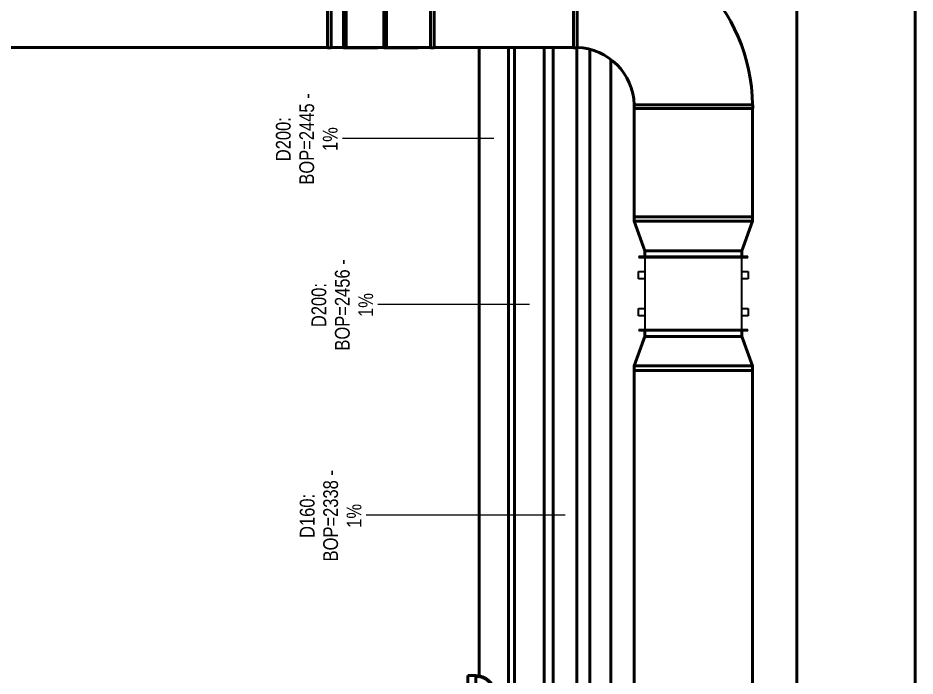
# Model space of a CAD drawing. Header units: millimetres. Extents: x -108050 to 96605, y 58136 to 140997.
# Drawn here: x -93183 to -87108, y 102182 to 106636 of the extents above; entities that cross this region are included whole.
import ezdxf

# ---------------------------------------------------------------- set-up
doc = ezdxf.new("R2010")
doc.units = ezdxf.units.MM
for name, color, linetype, lineweight in [('M-HVAC-DUCT', 70, 'Continuous', 50), ('P-PIPE', 3, 'Continuous', 50), ('P-PIPE-IDEN', 2, 'Continuous', 9)]:
    doc.layers.add(name, color=color, linetype=linetype, lineweight=lineweight)
doc.styles.add('Arial', font='arial.ttf', dxfattribs={"width": 0.8, "height": 100})

# ---------------------------------------------------------------- blocks, each defined once
blk = doc.blocks.new('DSC_uPVC_Elbow_TienPhong - Standard-2086391-HẦM')
at = {"layer": 'P-PIPE'}
for p, q in [((-90082.6, 102184.8), (-90137.6, 102184.8)), ((-89952.4, 102099.8), (-89983.3, 102138.6)), ((-90137.6, 102068.8), (-90082.6, 102068.8)), ((-90074.1, 102066.4), (-90043.2, 102027.5))]:
    blk.add_line(p, q, dxfattribs=at)
at = {"layer": 'P-PIPE', "flags": 128}
for points in [[(-89983.9, 102138.1), (-89987, 102141.8), (-89990.2, 102145.3), (-89993.5, 102148.7), (-89996.9, 102151.9), (-90000.4, 102155), (-90004.1, 102157.9), (-90007.9, 102160.7), (-90011.7, 102163.3), (-90015.7, 102165.8), (-90019.7, 102168.1), (-90023.8, 102170.3), (-90027.9, 102172.3), (-90032.2, 102174.1), (-90036.5, 102175.8), (-90040.8, 102177.3), (-90045.2, 102178.7), (-90049.6, 102179.9), (-90054.1, 102181), (-90058.6, 102181.9), (-90063.1, 102182.6), (-90067.6, 102183.2), (-90072.2, 102183.7), (-90076.7, 102184), (-90081.3, 102184.1), (-90082.6, 102184.1)], [(-89986.9, 102135.8), (-89989.8, 102139.3), (-89992.9, 102142.7), (-89996.1, 102146), (-89999.4, 102149.1), (-90002.8, 102152.1), (-90006.4, 102154.9), (-90010, 102157.6), (-90013.8, 102160.2), (-90017.6, 102162.6), (-90021.5, 102164.8), (-90025.5, 102166.9), (-90029.5, 102168.9), (-90033.6, 102170.6), (-90037.8, 102172.3), (-90042, 102173.8), (-90046.2, 102175.1), (-90050.5, 102176.3), (-90054.9, 102177.3), (-90059.2, 102178.2), (-90063.6, 102178.9), (-90068, 102179.5), (-90072.5, 102179.9), (-90076.9, 102180.2), (-90081.3, 102180.3), (-90082.6, 102180.3)], [(-90082.6, 102069.6), (-90082, 102069.6), (-90081.3, 102069.5), (-90080.7, 102069.5), (-90080, 102069.4), (-90079.4, 102069.3), (-90078.8, 102069.2), (-90078.2, 102069.1), (-90077.7, 102068.9), (-90077.2, 102068.8), (-90076.7, 102068.6), (-90076.2, 102068.4), (-90075.8, 102068.2), (-90075.4, 102068), (-90075, 102067.9), (-90074.7, 102067.7), (-90074.4, 102067.5), (-90074.2, 102067.4), (-90074, 102067.2), (-90073.8, 102067.1), (-90073.7, 102067), (-90073.6, 102066.9), (-90073.5, 102066.8), (-90073.5, 102066.8)]]:
    blk.add_lwpolyline(points, dxfattribs=at)
at = {"layer": 'P-PIPE'}
for centre, major_axis, ratio, start_param, end_param in [((-90137.6, 102126.8), (0, 58), 0.005, 0, 0.305639), ((-90137.6, 102126.8), (0, 58), 0.005, 4.167118, 6.261513), ((-90137.6, 102127.3), (0, 55), 0.005, 5.999714, 6.261513), ((-90082.6, 102126.8), (0, 58), 0.005, 6.05279, 6.261513), ((-90082.6, 102126.8), (0, 58), 0.005, 4.167118, 5.999714), ((-90028.7, 102102.5), (44.8, 35.6), 0.431105, 3.165343, 5.957869), ((-90028.7, 102102.5), (45.4, 36.1), 0.431105, 4.387073, 6.481468), ((-90028.7, 102102.5), (44.8, 35.6), 0.431105, 5.957869, 6.306935), ((-90137.6, 102126.8), (0, 58), 0.005, 2.858121, 4.167118), ((-90082.6, 102126.8), (0, 58), 0.005, 3.11992, 4.167118), ((-90028.7, 102102.5), (45.4, 36.1), 0.431105, 3.141593, 4.387073), ((-89997.8, 102063.6), (45.4, 36.1), 0.431105, 4.387073, 6.283185), ((-89997.8, 102063.6), (45.4, 36.1), 0.431105, 3.078076, 4.387073)]:
    blk.add_ellipse(centre, major_axis=major_axis, ratio=ratio, start_param=start_param, end_param=end_param, dxfattribs=at)
blk = doc.blocks.new('Kruger _Duct Acessory New - D640-2101426-HẦM')
at = {"layer": 'M-HVAC-DUCT', "lineweight": 35}
for p, q in [((-369, 250), (-369, 245)), ((369, 250), (-369, 250)), ((-369, 245), (369, 245)), ((-329, 245), (-329, -245)), ((329, -245), (329, 245)), ((369, 245), (369, 250)), ((-371, 100), (-371, 150)), ((-371, 150), (-328.9, 150)), ((328.9, 150), (371, 150)), ((371, 150), (371, 100)), ((-328.9, 100), (-371, 100)), ((371, 100), (328.9, 100)), ((-371, -150), (-371, -100)), ((-371, -100), (-328.9, -100)), ((328.9, -100), (371, -100)), ((371, -100), (371, -150)), ((-328.9, -150), (-371, -150)), ((371, -150), (328.9, -150)), ((-369, -245), (-369, -250)), ((369, -245), (-369, -245)), ((-369, -250), (369, -250)), ((369, -250), (369, -245))]:
    blk.add_line(p, q, dxfattribs=at)
blk = doc.blocks.new('01_REC_Transition ROD_C Flanged_ - Standard-2103155-HẦM')
at = {"layer": 'M-HVAC-DUCT'}
for p, q in [((-30, -400), (-30, 400)), ((-30, 400), (0, 400)), ((200, 329), (0, 400)), ((0, -400), (0, 400)), ((0, 400), (0, -400)), ((152.2, 346), (200, 329)), ((200, 0), (200, 329)), ((240, 329), (200, 329)), ((200, 329), (200, 0)), ((200, -329), (200, 0)), ((200, 0), (200, -329)), ((0, -400), (200, -329)), ((200, -329), (152.2, -346)), ((200, -329), (240, -329)), ((0, -400), (-30, -400))]:
    blk.add_line(p, q, dxfattribs=at)
blk = doc.blocks.new('01_REC Elbow_C Flanged_ - 1 W-2033609-HẦM')
at = {"layer": 'M-HVAC-DUCT'}
for p, q in [((-402, 812.5), (402, 812.5)), ((-402, 812.5), (-402, 787.5)), ((402, 787.5), (402, 812.5)), ((402, 787.5), (-402, 787.5)), ((-812.5, -402), (-812.5, 402)), ((-812.5, 402), (-787.5, 402)), ((-787.5, 402), (-787.5, -402)), ((-787.5, -402), (-812.5, -402))]:
    blk.add_line(p, q, dxfattribs=at)
for radius, start, end in [(1200, 270.59779, 359.40221), (400, 271.79962, 358.20038)]:
    blk.add_arc((-800, 800), radius, start, end, dxfattribs=at)
blk = doc.blocks.new('01_REC Elbow_C Flanged_ - 1 W-2107048-HẦM')
at = {"layer": 'M-HVAC-DUCT'}
for p, q in [((-91087.4, 106434.3), (-91087.4, 107238.3)), ((-91087.4, 107238.3), (-91062.4, 107238.3)), ((-91062.4, 107238.3), (-91062.4, 106434.3)), ((-90978.4, 107236.3), (-91062.3, 107236.3)), ((-90979.1, 106434.3), (-90979.1, 107238.3)), ((-90979.1, 107238.3), (-90961.5, 107238.3)), ((-90746.5, 107238.3), (-90961.5, 107238.3)), ((-90961.5, 107238.3), (-90961.5, 106434.3)), ((-90746.5, 107236.3), (-90746.5, 107238.3)), ((-91087.4, 106434.3), (-91062.4, 106434.3)), ((-91062.3, 106436.3), (-90978.4, 106436.3)), ((-90961.5, 106434.3), (-90979.1, 106434.3)), ((-90961.5, 106434.3), (-90746.5, 106434.3)), ((-90746.5, 106434.3), (-90746.5, 106436.3))]:
    blk.add_line(p, q, dxfattribs=at)
blk = doc.blocks.new('01_REC Elbow_C Flanged_ - 1 W-V250-HẦM')
at = {"layer": 'M-HVAC-DUCT'}
for p, q in [((-90704.9, 106434.3), (-90704.9, 107238.3)), ((-90687.2, 107238.3), (-90704.9, 107238.3)), ((-90472.2, 107238.3), (-90687.2, 107238.3)), ((-90687.2, 107238.3), (-90687.2, 106434.3)), ((-90389, 107236.3), (-90685.6, 107236.3)), ((-90472.2, 107236.3), (-90472.2, 107238.3)), ((-90388.9, 106434.3), (-90388.9, 107238.3)), ((-90363.9, 107238.3), (-90388.9, 107238.3)), ((-90363.9, 107238.3), (-90363.9, 106434.3)), ((-90687.2, 106434.3), (-90704.9, 106434.3)), ((-90687.2, 106434.3), (-90472.2, 106434.3)), ((-90389, 106436.3), (-90685.6, 106436.3)), ((-90472.2, 106434.3), (-90472.2, 106436.3)), ((-90388.9, 106434.3), (-90363.9, 106434.3))]:
    blk.add_line(p, q, dxfattribs=at)

msp = doc.modelspace()

# ---------------------------------------------------------------- linework, layer by layer
at = {"layer": 'M-HVAC-DUCT'}
for p, q in [((-87908, 99307.3), (-87908, 107144)), ((-87108, 99307.3), (-87108, 107144)), ((-93996.8, 106436.3), (-91087.4, 106436.3)), ((-90704.9, 106436.3), (-90960, 106436.3)), ((-90363.9, 106436.3), (-89421.7, 106436.3)), ((-89009.2, 106023.8), (-89009.2, 105290.8)), ((-88209.2, 106023.8), (-88209.2, 105290.8)), ((-88209.2, 105290.8), (-89009.2, 105290.8)), ((-89009.2, 104250.8), (-88209.2, 104250.8)), ((-89009.2, 104250.8), (-89009.2, 94803.6)), ((-88209.2, 104250.8), (-88209.2, 94803.6))]:
    msp.add_line(p, q, dxfattribs=at)
at = {"layer": 'P-PIPE'}
for p, q in [((-90060.6, 106436.3), (-90060.6, 102181.9)), ((-89860.6, 101979.5), (-89860.6, 106436.3)), ((-89819.6, 106436.3), (-89819.6, 101937.1)), ((-89619.6, 101912.6), (-89619.6, 106436.3)), ((-89557.7, 106436.3), (-89557.7, 97638.5)), ((-89397.7, 97638.5), (-89397.7, 106434.3)), ((-89310.4, 106422.4), (-89310.4, 97638.5)), ((-89169.1, 97638.5), (-89169.1, 106354.6))]:
    msp.add_line(p, q, dxfattribs=at)
at = {"layer": 'P-PIPE-IDEN'}
for p, q in [((-89960.6, 105820.3), (-90986.2, 105820.3)), ((-89719.6, 104697.1), (-90745.3, 104697.1)), ((-89477.7, 103270.2), (-90824.3, 103270.2))]:
    msp.add_line(p, q, dxfattribs=at)

# ---------------------------------------------------------------- block references
at = {"layer": 'M-HVAC-DUCT'}
for name in ['01_REC Elbow_C Flanged_ - 1 W-2107048-HẦM', '01_REC Elbow_C Flanged_ - 1 W-V250-HẦM']:
    msp.add_blockref(name, (0, 0), dxfattribs=at)
for name, p, rotation in [('01_REC Elbow_C Flanged_ - 1 W-2033609-HẦM', (-88609.2, 106836.3), 90.0000000000002), ('01_REC_Transition ROD_C Flanged_ - Standard-2103155-HẦM', (-88609.2, 105260.8), 270.0000000000002), ('01_REC_Transition ROD_C Flanged_ - Standard-2103155-HẦM', (-88609.2, 104280.8), 90.0000000000002)]:
    msp.add_blockref(name, p, dxfattribs=dict(at, rotation=rotation))
at = {"layer": 'M-HVAC-DUCT', "lineweight": 35, "rotation": 180}
msp.add_blockref('Kruger _Duct Acessory New - D640-2101426-HẦM', (-88609.2, 104770.8), dxfattribs=at)
at = {"layer": 'P-PIPE'}
msp.add_blockref('DSC_uPVC_Elbow_TienPhong - Standard-2086391-HẦM', (0, 0), dxfattribs=at)

# ---------------------------------------------------------------- texts
at = {"layer": 'P-PIPE-IDEN', "char_height": 100, "attachment_point": 1, "rotation": 90, "style": 'Arial'}
for s, insert, width in [('BOP=2445 -', (-91277.8, 105507.9), 750.379), ('D200:', (-91436.5, 105666.6), 365.569), ('1%', (-91119, 105735.4), 198.818), ('BOP=2456 -', (-91036.8, 104384.7), 750.379), ('D200:', (-91195.6, 104543.5), 365.569), ('1%', (-90878.1, 104612.3), 198.818), ('BOP=2338 -', (-91115.9, 102957.8), 750.379), ('D160:', (-91274.6, 103116.5), 365.569), ('1%', (-90957.1, 103185.3), 198.818)]:
    msp.add_mtext(s, dxfattribs=dict(at, insert=insert, width=width))

doc.saveas('drawing.dxf')
